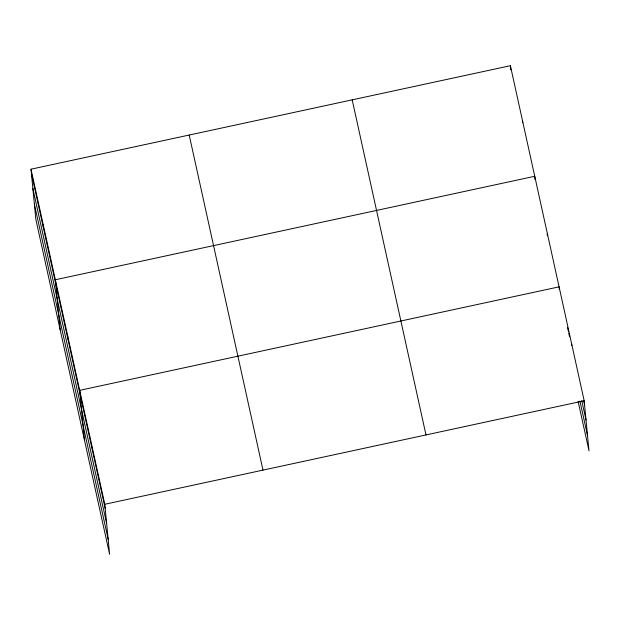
<?xml version="1.0" encoding="UTF-8"?>
<svg xmlns="http://www.w3.org/2000/svg" width="620" height="620" viewBox="0 0 620 620"><rect width="100%" height="100%" fill="white"/><g stroke="black" fill="none" stroke-linecap="round" stroke-linejoin="round"><path stroke-width="0.93" d="M31 169.19L104.788 504.269L109.608 554.303L35.821 219.224L31 169.19L510.392 65.697L584.179 400.776L589 450.81L578.104 401.318M104.788 504.269L584.179 400.776M567.517 327.453L568.339 331.188M568.749 333.056L569.571 336.792M583.761 401.225L584.582 404.961M581.723 400.481L586.039 420.089M579.933 401.125L587.543 435.674M352.191 99.851L425.979 434.93M189.201 135.036L262.988 470.115M31.403 173.383L105.191 508.454M32.86 188.511L106.648 523.59M34.364 204.096L108.151 539.175M571.64 343.805L571.803 345.487M559.333 289.354L559.093 286.843L79.701 390.344L84.522 440.378M547.158 234.073L547.321 235.747M535.068 179.622L534.742 176.274L55.351 279.767L60.171 329.801M522.567 120.985L522.73 122.659M510.392 65.697L510.795 69.882M92.248 447.307L92.651 451.492M67.526 335.056L67.929 339.241M43.175 224.479L43.578 228.664"/></g></svg>
